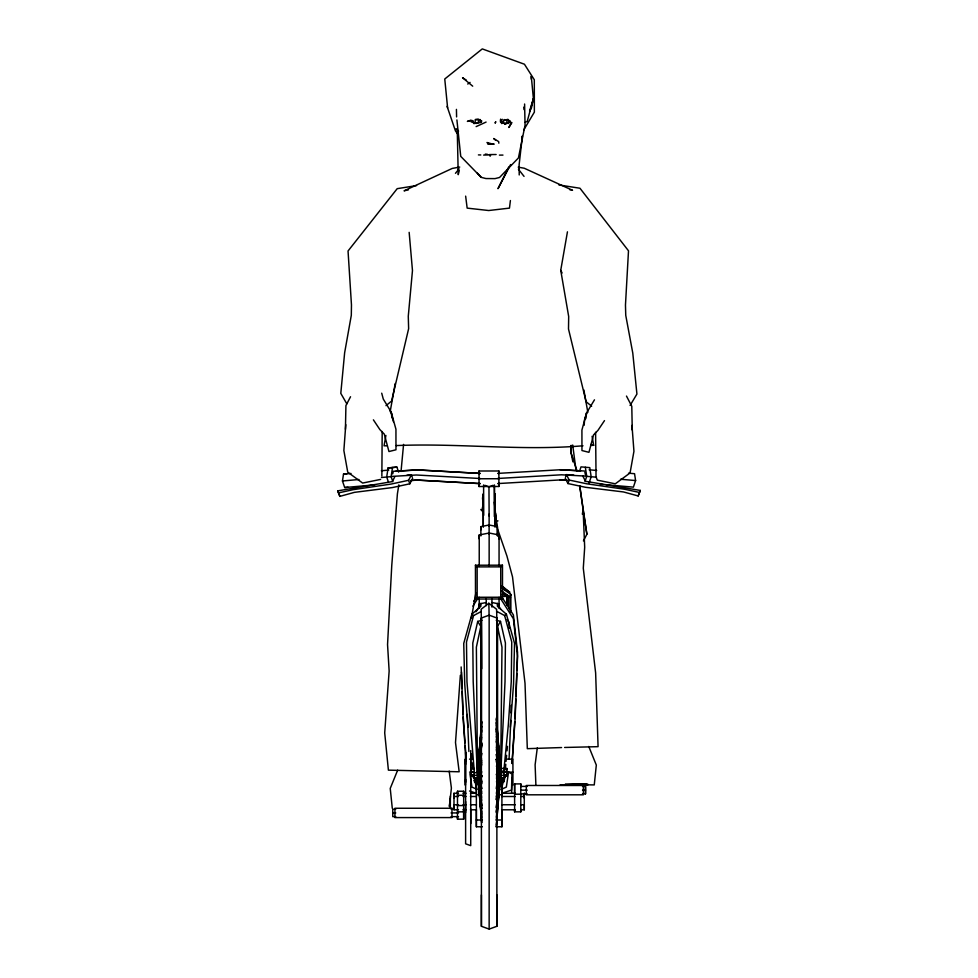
<?xml version="1.0" encoding="UTF-8"?>
<svg xmlns="http://www.w3.org/2000/svg" width="978" height="978" viewBox="0 0 978 978"><rect width="100%" height="100%" fill="white"/><g stroke="black" fill="none" stroke-linecap="round" stroke-linejoin="round"><path stroke-width="1.47" d="M458.486 809.796L453.988 809.796L453.988 793.28L458.486 793.28M463.67 808.867L463.67 819.173L457.484 819.173L457.484 816.227M457.484 819.173L457.484 791.239L463.67 791.239L463.67 794.173M463.67 819.173L463.67 791.239M465.614 812.645L465.614 801.532M465.614 782.29L465.614 779.307M465.614 764.441L465.614 759.27M465.614 759.038L465.614 752.803M470.724 823.598L470.724 808.892M470.724 766.239L470.724 750.554M471.249 768.928L471.249 775.847L474.232 775.847M482.386 826.765L476.372 826.765L476.372 777.73L476.372 793.451M498.902 482.606L498.902 486.482L479.049 486.518L479.086 482.643M479.049 486.518L479.024 471.005L498.878 470.98L498.89 473.56M479.232 538.89L479.232 534.966L489.147 533.01L499.061 534.966L499.061 566.445M480.846 603.34L480.846 606.348L471.848 614.282L463.743 643.402L464.733 684.099L467.875 727.192M480.883 535.944L480.846 526.641L489.11 524.99L497.411 526.616L497.447 535.92M496.873 617.986L496.873 926.288L489.147 929.1L481.408 926.288L481.408 617.986L489.147 615.174L496.873 617.986L496.873 649.368M483.291 527.203L483.266 493.792L483.266 526.409M489.11 534.135L489.11 524.99M490.137 156.272L490.137 155.661M495.027 527.191L495.002 493.768L495.002 526.384M497.423 743.537L497.423 625.089M497.411 603.316L497.411 606.323L506.408 614.233L514.538 643.328L513.548 684.025L510.357 727.131M497.411 535.638L497.411 526.616M498.902 486.482L498.878 470.98M499.061 538.89L499.061 534.966M495.907 826.765L501.91 826.765L501.91 777.73L501.91 793.451M504.562 779.356L504.562 776.471M506.922 605.186L506.922 595.895M496.604 775.346L507.032 775.346L507.032 768.427L496.604 768.427L501.078 768.512M508.743 608.646L508.743 596.702L510.565 597.717M510.565 612.008L510.565 594.367M520.797 809.148L520.797 811.838L514.611 811.838L514.611 809.148M514.611 811.838L514.611 783.904L520.797 783.904L520.797 786.838M520.797 811.838L520.797 783.904M521.298 809.796L524.294 809.796L524.294 793.28L524.294 798.305M582.533 793.879L585.516 793.879L585.516 786.41L582.533 786.41M595.602 432.313L596.042 476.836L597.326 480.149L615.296 483.804L630.064 472.961L633.94 451.286L631.984 425.418L632.265 430.039L631.788 406.286L626.482 396.066M450.32 807.376L450.381 796.092M475.491 599.025L475.442 565.223L502.447 565.186L502.496 568.731L502.484 598.976L475.491 599.025L477.178 597.277L477.142 566.898L475.442 565.223M500.663 772.767L501.983 647.155L497.533 626.421L500.491 621.36L496.225 620.272M381.86 476.054L382.19 431.555M345.43 429.305L345.919 405.589L350.54 396.738M511.641 792.987L511.946 777.901M511.005 712.901L511.225 705.297M571.372 445.467L571.14 453.071L572.876 461.836M456.433 109.377L456.592 116.908M515.761 699.038L514.917 718.598M515.871 696.03L516.739 673.512M516.861 670.505L517.558 652.485L513.389 614.954L502.056 597.338M509.073 758.879L510.785 720.505M496.873 611.433L504.648 615.565L511.751 641.984L511.262 681.764L508.352 724.539L503.67 772.742L504.905 775.309L504.562 777.803L502.826 778.133L500.614 777.278L505.027 681.458L505.418 642.962L500.491 621.36M522.032 139.292L522.166 136.333M403.572 444.391L401.029 471.445M514.709 721.63L512.044 763.549L515.125 718.854L517.558 656.25L513.377 618.732L500.577 598.56M584.184 425.259L584.551 419.684L586.653 412.765L594.477 399.819M460.357 675.297L455.503 742.559L459.171 771.776L388.4 770.151L384.709 732.913L389.146 671.067L387.545 644.551L391.775 565.296L397.41 493.78L398.865 484.844M345.772 424.672L343.865 450.516L347.74 472.191L362.63 483.059L380.638 479.403M496.311 812.816L496.543 809.784M481.714 721.923L477.68 771.813L478.89 771.911M479.868 759.82L479.623 762.828L480.002 759.772M480.491 752.229L480.736 749.234M481.469 740.114L481.714 737.143M496.372 826.312L500.479 773.097L496.335 817.168M478.89 770.151L477.68 770.004L481.641 721.532M496.311 807.901L496.861 801.557M497.337 795.725L497.741 790.994M496.274 825.224L500.614 775.138L497.252 810.114M481.665 726.018L477.68 771.813L478.89 771.715M481.677 729.845L477.68 773.671L478.89 774.001L478.89 773.341L477.68 773.671L481.653 734.478M480.956 751.202L481.653 743.61M480.956 751.324L481.653 743.769M504.562 777.803L504.831 774.808M505.381 768.818L505.797 764.319M506.066 761.324L506.616 755.334M507.02 750.835L507.435 746.336M478.89 768.072L477.68 768.439L480.65 736.862M480.931 733.855L481.641 726.336M450.1 799.075L449.391 806.532L451.396 788.048L449.195 771.092M496.384 819.246L496.824 814.686M500.369 121.406L500.602 119.12M496.335 799.747L499.086 772.4M496.335 799.515L499.086 772.375M496.323 811.997L500.614 769.784L496.359 807.327M477.68 768.439L479.721 748.83M480.027 745.811L480.663 739.784M481.286 733.745L481.604 730.725M480.198 762.73L480.687 758.195M497.362 806.508L497.851 802.009M498.34 797.498L500.614 776.483L499.355 787.045M522.399 136.003L519.122 164.769L519.22 174.952M481.653 742.461L477.68 775.334L478.89 775.86L481.604 753.182M498.267 796.092L498.988 790.053M480.345 762.864L480.699 759.869M478.89 775.86L481.604 753.439M510.406 200.539L509.465 208.118L488.719 210.527L467.154 208.118L465.638 196.126M478.89 766.776L477.68 767.327L478.645 759.82M479.037 756.813L479.807 750.798M480.381 746.3L480.773 743.292M537.289 747.901L535.113 764.833L535.871 784.564M481.763 745.126L477.68 775.334L478.89 774.82L480.736 785.42L478.89 775.456L477.68 775.835L481.641 817.938M497.35 783.977L498.78 773.39M477.68 767.327L478.755 759.772M479.183 756.74L479.611 753.72M585.785 418.731L586.653 412.765L581.922 430.014L581.959 450.552L588.952 452.313L593.56 434.904L597.949 430.369L604.49 420.613M496.751 785.517L499.391 767.681L500.614 768.268L496.335 796.618M496.237 788.574L499.391 767.681M348.009 487.252L344.708 487.545L342.459 480.98L343.51 474.122L351.016 473.45M398.621 472.117L396.909 467.129L388.095 467.912L386.701 477.032L388.413 482.02M392.826 481.628L391.127 476.641L392.52 467.521M496.359 793.427L500.614 768.268M499.33 784.784L500.614 777.302L499.22 784.686M591.653 406.2L586.103 401.701L568.499 328.999L568.683 316.517L560.736 270.295L567.448 231.823M582.338 514.183L583.12 509.77L579.709 485.944M385.907 435.442L384.048 445.821L387.105 445.76M390.161 411.701L395.198 383.523M471.396 617.986L475.907 592.864M481.812 763.928L478.89 777.278L477.68 776.618L478.89 775.97L480.626 767.192M481.677 120.82L481.384 122.238L476.029 123.46L471.176 121.847L472.056 120.416M478.89 777.278L480.785 768.402M481.567 758.818L477.68 776.618L481.641 760.517M478.89 775.97L480.834 767.07M479.88 763.036L480.528 760.077M481.995 620.296L477.716 621.397L472.802 643.011L473.193 681.507L477.496 777.302L475.296 778.182L473.548 777.852L473.169 775.358L474.379 772.779L466.971 681.825L466.482 642.045L473.56 615.602L481.335 611.458M392.716 473.841L393.339 471.286L416.86 469.917L480.284 473.425L417.899 469.917L395.846 471.286M501.213 790.053L504.819 775.481M478.78 762.437L477.68 766.801L478.89 767.461M480.369 760.309L479.623 763.219L480.418 760.297M479.99 763.097L480.736 760.187M459.318 170.502L458.23 174.671L457.239 129.157M478.865 762.51L477.68 766.801L478.89 766.129L477.68 766.911M579.758 470.614L581.018 466.873L589.771 467.631L591.164 476.738L589.074 482.985M585.052 481.347L586.727 476.359L585.333 467.239M628.524 473.181L634.551 473.707L635.602 480.553L633.402 487.13L606.287 484.795M497.924 772.131L499.391 766.544L500.614 767.229L496.408 778.219M565.602 476.958L566.433 474.623L573.805 475.125M582.656 475.724L585.529 481.323L640.309 490.43L638.157 495.944L623.536 491.958L585.553 487.301L567.961 483.56L569.22 480.064L566.433 474.623M638.157 495.944L640.309 490.43M497.386 772.033L499.391 766.544L496.237 774.784M497.814 772.033L499.391 767.913M397.655 770.175L390.234 788.427L392.288 808.329M496.531 776.618L500.614 767.229M507.362 169.744L508.694 167.03M506.702 171.101L497.998 188.693L510.614 164.573M583.438 540.895L586.873 534.22L579.783 486.066M394.647 477.117L392.312 481.592L337.691 490.87L339.855 496.372L354.439 492.35L392.3 487.582L409.843 483.792L412.667 478.34M409.843 483.792L408.572 480.296L411.396 474.843L406.982 475.161M496.457 781.838L498.658 778.06M497.191 781.972L498.658 779.454L497.032 781.948M502.778 121.92L504.196 119.512M523.743 129.952L534.367 112.128L534.306 79.756L524.44 64.23L482.288 48.9L444.758 78.998L447.618 107.959M630.089 405.454L636.923 394.048L632.778 353.082L625.749 315.332L625.468 305.05L628.499 250.808L579.966 188.241L558.903 184.94M475.968 611.788L480.015 605.382M472.912 606.128L477.716 598.56M473.804 601.115L475.43 598.597M455.467 173.314L459.122 168.839M477.142 566.898L500.724 566.861L502.447 565.186M385.992 405.65L391.591 401.053L408.633 328.669L408.278 316.249L412.471 270.551L409.159 232.348M497.374 743.133A163.864 0.648 89.9 0 0 496.726 613.854L496.579 609.27L488.804 603.279L481.115 609.282L481.249 613.866A163.864 0.648 89.9 0 1 481.665 668.72M504.648 615.565L506.408 614.233M467.716 84.035L470.076 82.409M477.215 775.847L481.689 775.847L477.68 777.363L478.89 778.06L481.653 777.168M496.457 762.437L499.391 767.473L500.614 766.776L496.201 759.209M506.922 597.717L508.743 596.702M481.836 788.451L478.89 776.801L477.68 777.473L481.714 793.476M476.127 126.614L486.09 122.067M504.575 123.949L507.117 122.788M481.604 797.425L478.89 776.385L477.68 776.948L481.738 808.488M501.237 789.417L506.347 787.082L508.56 772.07L511.946 774.014L511.518 790.053L501.812 793.292L515.32 793.28M506.237 123.399L505.54 123.717A1.858 1.809 -44.2 0 1 503.377 121.627A1.858 1.809 -44.2 0 1 506.176 120.355A1.858 1.809 -44.2 0 1 506.225 123.387M481.653 776.813L478.89 778.06L477.68 777.473L481.628 791.777M484.917 485.332L488.963 486.983L493.034 485.32M471.029 120.111L467.386 121.406L470.687 120.636M481.812 776.006L477.68 777.363L481.763 776.398M478.89 776.666L481.702 775.835M408.437 189.818L404.061 190.832L452.215 168.436L459.721 167.067M337.691 490.87L338.571 492.875L353.449 489.623L391.029 484.086L408.572 480.296M486.31 602.521L479.232 603.927L479.232 607.839L479.232 597.35M416.567 185.588L397.202 188.668L348.046 250.979L351.469 304.977L351.31 315.295L344.635 352.789L340.796 393.364L346.799 403.804M494.281 144.108L487.716 144.059M475.222 119.512L478.144 119.072L480.504 120.233M477.68 770.004L478.89 769.857M474.232 775.578L471.249 775.847L471.249 768.427L474.232 768.427M480.198 775.053L477.215 775.309L481.689 775.493M388.095 467.912L396.909 467.129M381.322 470.76L388.828 470.088M343.51 474.122L346.811 473.829M342.459 480.98L358.963 479.501M381.469 477.496L391.127 476.641M344.708 487.545L374.721 484.868M410.564 480.553L417.912 480.1L480.308 483.609L416.872 480.1L410.992 480.442M474.379 772.779L476.873 772.62M497.643 473.401L560.956 469.709L584.538 471.017M497.606 478.486L561.458 474.795L585.785 476.103M497.655 483.584L560.969 479.892L566.861 480.222M392.092 476.384L416.347 475.002L480.259 478.511M582.998 445.785C520.773 451.066 458.499 442.936 396.249 445.577M590.614 445.43L593.67 445.296L592.081 436.322M559.954 785.016L586.861 783.977L565.015 784.503L594.257 784.918L596.311 765.065L588.768 746.471M496.127 154.512L489.403 154.573M483.609 155.086L490.907 154.854M561.58 747.547L527.313 748.671L525.015 683.304L512.521 576.886L506.934 556.03L497.496 528.805M564.624 747.473L598.071 746.666L595.639 672.95L583.291 568.206L584.685 547.301L583.12 509.77L586.873 534.22M504.061 768.463L507.032 768.928M565.015 784.821L588.267 784.527L565.015 784.503M499.416 155.111L502.961 155.086M479.012 478.768L498.841 478.731M477.178 597.277L500.76 597.24L502.484 598.976M479.024 471.005L479.061 473.596M502.056 594.6L505.1 594.6M502.056 596.421L508.132 596.421M469.55 759.136L472.325 759.136M505.956 759.136L512.924 759.136L512.924 785.138M477.215 762.571L481.689 762.571M496.604 768.928L501.078 768.928M474.232 771.63L471.249 771.63L474.232 771.935M477.215 771.63L481.689 771.63M496.604 771.63L507.032 771.63L496.604 770.701M469.55 772.131L472.325 772.131M505.956 772.131L512.924 772.131M481.689 775.346L471.249 775.346L474.232 775.383M507.032 775.847L504.061 775.847L507.032 775.847L507.032 772.644M474.244 780.407L477.215 780.407M501.066 780.407L504.049 780.407M474.244 781.703L477.215 781.703M501.066 781.703L504.049 781.703M521.25 786.41L527.228 786.41M521.25 790.151L527.228 790.151M582.533 790.151L585.516 790.151M462.973 793.28L465.956 793.28M470.442 793.28L476.433 793.28L469.538 790.982M521.25 793.879L527.228 793.879M514.611 794.197L520.797 794.197M476.372 794.772L479.379 794.772M498.902 794.772L501.91 794.772M457.484 795.261L463.67 795.261M453.988 796.495L458.486 796.495M462.973 796.495L465.956 796.495M470.442 796.495L476.433 796.495M501.861 796.495L515.32 796.495M521.298 796.495L524.294 796.495M458.486 804.76L453.988 804.76L453.988 809.796M462.973 804.76L465.956 804.76M470.442 804.76L476.433 804.76M501.861 804.76L515.32 804.76M521.298 804.76L524.294 804.76L524.294 809.796M457.484 805.554L463.67 805.554M395.76 809.197L392.765 809.197L392.765 816.654L395.76 816.654M451.054 809.197L454.049 809.197M462.973 809.796L465.956 809.796M470.442 809.796L476.433 809.796M515.32 809.796L501.861 809.796L501.91 826.765M457.484 811.838L463.67 811.838M392.765 812.926L395.76 812.926M451.054 812.926L458.523 812.926M451.054 816.654L458.523 816.654M476.372 820.004L482.386 820.004M495.907 820.004L501.91 820.004M495.027 520.883L497.973 520.895M478.413 154.903L480.785 154.952M474.244 780.554L477.215 780.652M501.066 781.459L504.049 781.556M559.954 469.709L580.602 470.931M559.966 479.892L567.338 480.332M501.164 772.583L503.67 772.742M589.123 469.795L596.666 470.442M586.727 476.359L596.433 477.191M620.541 479.257L635.602 480.553M600.26 484.281L603.267 484.538M471.249 768.427L474.232 768.696M477.215 772.253L481.689 772.718M496.604 774.258L499.587 774.576M504.061 775.041L507.032 775.346M485.32 154.096L487.447 154.328M518.23 167.165L524.232 168.228L572.521 190.294L569.612 189.622M491.971 602.521L499.061 603.927L499.061 607.839L499.061 597.35M569.22 480.064L586.8 483.804L624.502 489.232L639.404 492.435M501.347 778.635L504.208 779.344M456.909 119.939L460.736 156.358L481.188 177.336L485.919 178.546L494.978 178.619L499.538 177.483L518.426 157.959L525.064 125.184L524.599 104.01M506.152 119.56L509.917 120.722L510.724 122.152L506.005 123.693L500.528 122.311M590.932 444.415L593.67 445.296M478.89 777.498L479.281 780.505L478.89 777.498L477.68 776.948L481.763 805.676M477.056 789.417L471.946 787.082L469.941 773.574M466.372 80.208L462.57 77.727L472.704 86.174M502.386 587.289L509.929 592.362L501.934 585.908M502.68 588.756L511.127 594.6L509.929 596.837L501.934 591.177M502.582 593.328L507.545 596.837M471.848 614.282L473.56 615.602M501.959 587.692L504.196 589.563M495.76 140.392L493.707 138.521L498.67 141.614L498.841 143.204M456.078 128.754L458.584 131.125M477.35 173.143L481.188 177.336M518.413 169.206L524.049 176.382M480.821 509.465L481.787 510.773L483.144 504.514L482.484 497.765M458.034 134.475L455.455 130.905L447.08 106.357M373.388 419.843L379.892 429.599L384.293 434.134L388.963 451.543L395.968 449.782L395.943 429.244L391.151 411.995L383.278 399.061L381.713 393.18M498.267 605.382L500.699 609.233M507.179 619.49L508.792 622.057L509.428 628.072M497.032 762.327L499.391 766.08L497.191 762.302M496.017 759.429L500.614 766.776M477.716 621.397L480.821 626.446L476.372 647.191L477.447 771.3M565.186 478.12L567.961 483.56M560.736 270.295L562.118 273.009M496.127 760.933L499.391 767.473M496.408 766.055L497.46 768.806M411.396 474.843L412.239 477.178M338.571 492.875L339.855 496.372M577.093 471.225L571.14 453.071L570.859 445.467M525.125 122.336L527.191 121.492L533.401 98.619L531.274 76.137L531.286 79.169M473.462 775.481L476.714 788.598M480.919 780.823L481.641 783.757M584.856 472.288L585.467 474.831M478.89 776.801L481.506 788.623M481.164 777.388L480.516 774.417L481.103 777.351M480.516 775.713L481.812 781.654M479.623 776.544L481.249 783.965M480.332 775.627L481.775 782.938M496.433 744.808L500.614 766.972L496.249 741.52M583.866 389.953L587.839 412.386M497.289 754.319L499.391 766.349L497.337 754.368M496.311 749.625L499.391 767.596M498.866 765.64L499.355 768.598M496.274 746.911L499.171 766.116M496.237 754.515L498.499 769.441M392.019 417.948L391.151 411.995L393.4 421.714M496.531 754.258L498.572 769.368M478.694 776.483L479.11 779.515M572.692 445.014L576.03 470.259M480.663 791.08L480.271 788.06L480.638 791.019M480.883 784.857L479.611 774.393L480.883 785.041M479.611 775.432L480.699 784.405M478.584 776.41L478.939 779.393M480.394 791.349L480.027 788.366L480.32 791.336M496.286 731.593L500.614 767.791L496.396 728.757M499.086 760.97L499.587 765.481M478.89 776.385L481.653 800.579M498.572 759.759L499.281 769.356L498.487 760.334M497.936 753.806L498.254 756.801M496.311 739.747L499.232 766.764L496.359 736.593M479.55 775.493L480.528 784.564M494.318 502.105L496.995 527.374M495.553 513.438L496.861 525.981M477.68 775.835L481.604 813.549M498.315 751.874L498.621 754.894M499.232 760.921L499.697 765.444M497.399 755.163L498.78 768.842M497.252 753.806L498.939 769.539L497.619 754.539M478.743 781.153L478.291 776.63L478.78 782.693M479.354 787.18L479.66 790.2M496.384 725.028L500.614 769.136L496.274 719.05M479.464 781.471L478.89 775.456L479.391 781.495M480.027 788.231L480.736 795.004M481.152 799.515L481.726 805.53M478.89 776.202L479.318 780.75M496.335 727.094L496.628 730.138M497.337 737.742L497.765 742.302M498.328 748.378L498.902 754.454M499.33 759.014L499.892 765.102M480.553 788.415L480.821 791.434M479.196 787.229L479.746 793.268M480.161 797.803L480.711 803.855M481.262 809.894L481.677 814.429M481.665 818.244L477.949 777.302L481.641 822.742M498.059 742.119L496.311 722.473L497.02 730.065M498.328 745.138L500.614 770.835L496.372 717.95M478.083 776.984L479.721 795.114M479.99 798.146L480.675 805.689M481.078 810.224L481.616 816.275M471.445 753.879L471.836 758.378M472.227 762.877L472.765 768.867M473.291 774.857L473.548 777.852M496.372 734.502L496.641 737.534M498.34 757.265L498.059 754.185M523.792 107.115L524 109.634M497.276 733.121L498.046 742.253M498.303 745.297L499.073 754.429M499.33 757.473L499.966 765.089M497.851 754.221L499.135 769.441M480.027 789.038L480.65 796.581M480.907 799.588L481.665 808.647M479.134 775.395L479.868 784.649L479.11 775.578M478.89 774.417L479.391 780.468M480.002 788.048L480.259 791.043M478.046 776.997L481.714 822.351M498.548 760.224L499.269 769.356M496.359 729.869L496.946 737.461M497.289 742.033L497.643 746.593M479 775.64L479.33 780.187M481.323 807.486L481.653 812.033M496.372 728.549L496.592 731.581M466.041 760.578L463.169 718.854L461.151 666.947M463.266 717.082L465.015 742.877M465.222 745.921L466.041 758.06M468.89 751.495L467.325 714.417M461.482 672.008L462.117 688.524M462.239 691.532L463.107 714.062M488.804 603.279L489 609.27A166.847 0.66 89.9 0 1 489.061 614.098M480.846 526.641L480.883 529.929M494.416 484.929L494.55 516.836L494.391 486.298M488.963 486.983L489.122 515.993M483.597 484.941L483.719 515.32M491.922 598.279L491.958 607.13M486.225 598.291L486.262 605.663M500.724 566.861L500.76 597.24M497.435 775.102L497.435 781.043M585.516 786.41L585.516 793.879M514.611 783.904L514.611 793.745M510.565 594.587L510.565 611.629M506.922 594.954L506.922 604.049M497.423 629.319L497.423 743.219M496.873 894.907L496.873 926.288M489.147 533.01L489.147 565.993M489.147 615.174L489.147 928.88M489.122 514.098L489.122 526.311M481.408 617.986L481.408 733.451M481.408 760.236L481.408 763.207M481.408 894.907L481.408 926.288M480.87 626.287L480.87 734.429M480.87 759.918L480.87 763.28M480.87 781.508L480.87 784.539M479.232 534.966L479.232 566.445M476.372 809.711L476.372 826.765M470.724 759.014L470.724 762.84M470.724 763.329L470.724 845.652L465.614 843.806L465.614 752.351M457.484 791.239L457.484 794.173M453.988 793.28L453.988 798.305M507.778 119.218A3.741 3.631 -44.2 0 1 508.132 123.534M502.289 119.279A3.741 3.631 -44.2 0 0 501.494 120.624A3.765 3.655 -44.2 0 0 501.775 123.619M474.098 123.717A3.765 3.704 9.4 0 1 473.205 120.832M480.174 119.524A3.741 3.68 9.5 0 1 480.43 122.519M497.411 762.987A163.864 0.648 89.9 0 1 497.423 769.087M465.369 759.136L465.369 785.138L465.369 759.136M480.687 754.246L479.44 767.913L480.687 754.356M478.719 121.345L477.582 123.155A1.846 1.822 9.5 0 1 475.455 122.666L475.039 121.26A1.858 1.834 9.5 0 1 476.518 119.695A1.846 1.822 9.5 0 1 478.707 121.333M533.401 98.619L531.445 107.971L529.575 111.15L533.401 98.619M495.687 121.859L495.21 122.935L495.687 121.859M510.65 123.888L508.89 127.495L511.849 122.531L510.65 123.888M583.365 785.481L526.323 785.481L526.323 794.808L583.365 794.808L583.365 785.481M451.97 808.256L394.929 808.256L394.929 817.584L451.97 817.584L451.97 808.256M493.095 144.218L489.379 144.194L486.983 142.507L493.095 144.218M498.267 769.136L497.362 763.158L498.291 769.16M500.614 772.693L500.186 768.133L500.614 772.693M480.271 785.468L479.306 774.833L480.271 785.383"/></g></svg>
